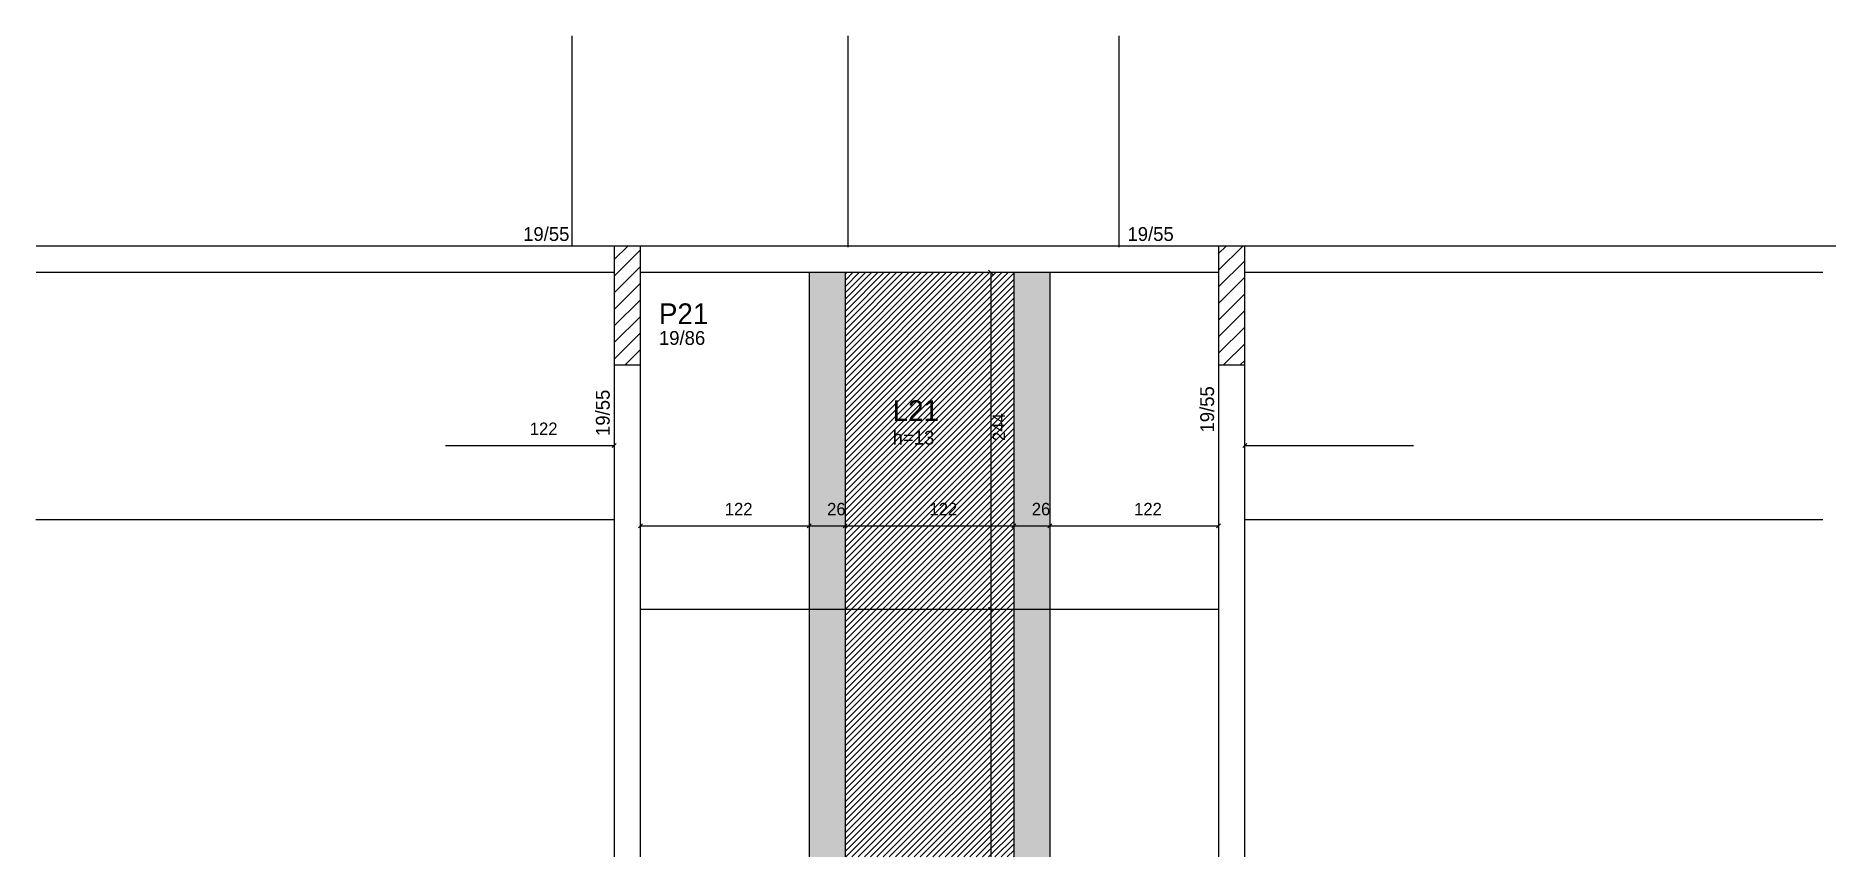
# Model space of a CAD drawing. Header units: metres. Extents: x 4508 to 5810, y 1686 to 2280.
import ezdxf

# ---------------------------------------------------------------- set-up
doc = ezdxf.new("R2010")
doc.units = ezdxf.units.M
for name, color, linetype in [('3', 7, 'Continuous'), ('4', 7, 'Continuous'), ('7', 7, 'Continuous'), ('9', 7, 'Continuous'), ('Hachura', 7, 'Continuous'), ('Painéis', 7, 'Continuous'), ('REAPROVEITAMENTO', 7, 'Continuous')]:
    doc.layers.add(name, color=color, linetype=linetype)

msp = doc.modelspace()

# ---------------------------------------------------------------- hatches: boundary and pattern name
at = {"layer": '9'}
h = msp.add_hatch(color=7, dxfattribs=at)
h.dxf.hatch_style = 1
h.paths.add_polyline_path([(5363.5, 1909), (5363.5, 2109), (5363.5, 1909), (5363.5, 1909)])
h = msp.add_hatch(color=7, dxfattribs=at)
h.dxf.hatch_style = 1
h.paths.add_polyline_path([(5382.5, 1909), (5382.5, 2109), (5382.5, 1909), (5382.5, 1909)])
at = {"layer": 'Hachura'}
h = msp.add_hatch(color=7, dxfattribs=at)
h.dxf.hatch_style = 1
h.paths.add_polyline_path([(5067.5, 1686), (5093.5, 1686), (5093.5, 2109), (5067.5, 2109), (5067.5, 1686)])
h = msp.add_hatch(color=7, dxfattribs=at)
h.dxf.hatch_style = 1
h.paths.add_polyline_path([(5215.5, 1686), (5241.5, 1686), (5241.5, 2109), (5215.5, 2109), (5215.5, 1686)])
at = {"layer": 'REAPROVEITAMENTO'}
h = msp.add_hatch(dxfattribs=at)
h.set_pattern_fill('ANSI31')
h.paths.add_polyline_path([(5215.5, 1686), (5093.5, 1686), (5093.5, 2109), (5215.5, 2109), (5215.5, 1686)])

# ---------------------------------------------------------------- linework, layer by layer
at = {"layer": '3', "color": 3, "lineweight": 25}
for p, q in [((4926.5, 2118.2), (4936.3, 2128)), ((4926.5, 2106.2), (4945.5, 2125.2)), ((5363.5, 2110.5), (5381.1, 2128)), ((5363.5, 2122.5), (5369, 2128)), ((4926.5, 2094.2), (4945.5, 2113.2)), ((5363.5, 2098.4), (5382.5, 2117.4)), ((4926.5, 2082.2), (4945.5, 2101.2)), ((5363.5, 2086.4), (5382.5, 2105.4)), ((4926.5, 2070.2), (4945.5, 2089.2)), ((5363.5, 2074.4), (5382.5, 2093.4)), ((4926.5, 2058.1), (4945.5, 2077.1)), ((5363.5, 2062.4), (5382.5, 2081.4)), ((4926.5, 2046.1), (4945.5, 2065.1)), ((5363.5, 2050.4), (5382.5, 2069.4)), ((5367.2, 2042), (5382.5, 2057.3)), ((4934.4, 2042), (4945.5, 2053.1)), ((5379.2, 2042), (5382.5, 2045.3))]:
    msp.add_line(p, q, dxfattribs=at)
for points in [[(4926.5, 2128), (4508.5, 2128)], [(5363.5, 2128), (4945.5, 2128)], [(5810, 2128), (5382.5, 2128)], [(4508.5, 2109), (4926.5, 2109)], [(4945.5, 2109), (5363.5, 2109)], [(5382.5, 2109), (5800.5, 2109)], [(4926.5, 2042), (4926.5, 1686)], [(4945.5, 1686), (4945.5, 2042)], [(5363.5, 2042), (5363.5, 1686)], [(5382.5, 1686), (5382.5, 2042)]]:
    msp.add_lwpolyline(points, dxfattribs=at)
at = {"layer": '7', "color": 7, "lineweight": 25}
for points in [[(4926.5, 2042), (4945.5, 2042), (4945.5, 2128), (4926.5, 2128), (4926.5, 2042)], [(5363.5, 2042), (5382.5, 2042), (5382.5, 2128), (5363.5, 2128), (5363.5, 2042)]]:
    msp.add_lwpolyline(points, dxfattribs=at)
at = {"layer": 'Painéis', "color": 200, "lineweight": 25}
for p, q in [((4896, 2280), (4896, 2128)), ((5095.5, 2280), (5095.5, 2127.1)), ((5291.5, 2280), (5291.5, 2127.1)), ((5067.5, 2109), (5067.5, 1686)), ((5093.5, 2109), (5093.5, 1686)), ((5215.5, 2109), (5215.5, 1686)), ((5241.5, 2109), (5241.5, 1686)), ((4926.4, 1930), (4508.4, 1930)), ((5800.4, 1930), (5382.4, 1930)), ((5363.4, 1865), (4945.4, 1865))]:
    msp.add_line(p, q, dxfattribs=at)
at = {"layer": 'Painéis', "color": 0, "lineweight": 25}
for p, q in [((5200.3, 2107.5), (5197.3, 2110.5)), ((4925, 1982.2), (4928, 1985.2)), ((5384, 1985.2), (5381, 1982.2)), ((4947, 1927.1), (4944, 1924.1)), ((5066, 1924.1), (5069, 1927.1)), ((5069, 1927.1), (5066, 1924.1)), ((5092, 1924.1), (5095, 1927.1)), ((5095, 1927.1), (5092, 1924.1)), ((5214, 1924.1), (5217, 1927.1)), ((5217, 1927.1), (5214, 1924.1)), ((5240, 1924.1), (5243, 1927.1)), ((5243, 1927.1), (5240, 1924.1)), ((5362, 1924.1), (5365, 1927.1)), ((5197.3, 1866.5), (5200.3, 1863.5)), ((5200.3, 1863.5), (5197.3, 1866.5))]:
    msp.add_line(p, q, dxfattribs=at)
at = {"layer": 'Painéis', "color": 4, "lineweight": 25}
for p, q in [((5198.8, 2109), (5198.8, 1865)), ((4804.5, 1983.7), (4926.5, 1983.7)), ((5382.5, 1983.7), (5504.5, 1983.7)), ((4945.5, 1925.6), (5067.5, 1925.6)), ((5067.5, 1925.6), (5093.5, 1925.6)), ((5093.5, 1925.6), (5215.5, 1925.6)), ((5215.5, 1925.6), (5241.5, 1925.6)), ((5241.5, 1925.6), (5363.5, 1925.6)), ((5198.8, 1865), (5198.8, 1686))]:
    msp.add_line(p, q, dxfattribs=at)

# ---------------------------------------------------------------- texts
at = {"layer": '3', "color": 3, "lineweight": 25}
for s, p in [('19/55', (4860.7, 2131.7)), ('19/55', (5297.7, 2131.7)), ('19/86', (4958.9, 2056.5)), ('h=13', (5127.9, 1984.4))]:
    msp.add_text(s, height=10, dxfattribs=at).set_placement(p)
for p in [(4923.3, 1990.6), (5360.3, 1993.1)]:
    msp.add_text('19/55', height=10, rotation=90, dxfattribs=at).set_placement(p)
at = {"layer": '4', "color": 4, "lineweight": 25}
for s, p in [('P21', (4958.9, 2071.5)), ('L21', (5127.9, 2001.4))]:
    msp.add_text(s, height=15, dxfattribs=at).set_placement(p)
at = {"layer": 'Painéis', "color": 240, "lineweight": 25}
msp.add_text('244', height=9, rotation=90, dxfattribs=at).set_placement((5209.2, 1987))
for s, p in [('122', (4865.5, 1991.3)), ('122', (5006.5, 1933.2)), ('26', (5080.5, 1933.2)), ('122', (5154.5, 1933.2)), ('26', (5228.5, 1933.2)), ('122', (5302.5, 1933.2))]:
    msp.add_text(s, height=9, dxfattribs=at).set_placement(p)

doc.saveas('drawing.dxf')
